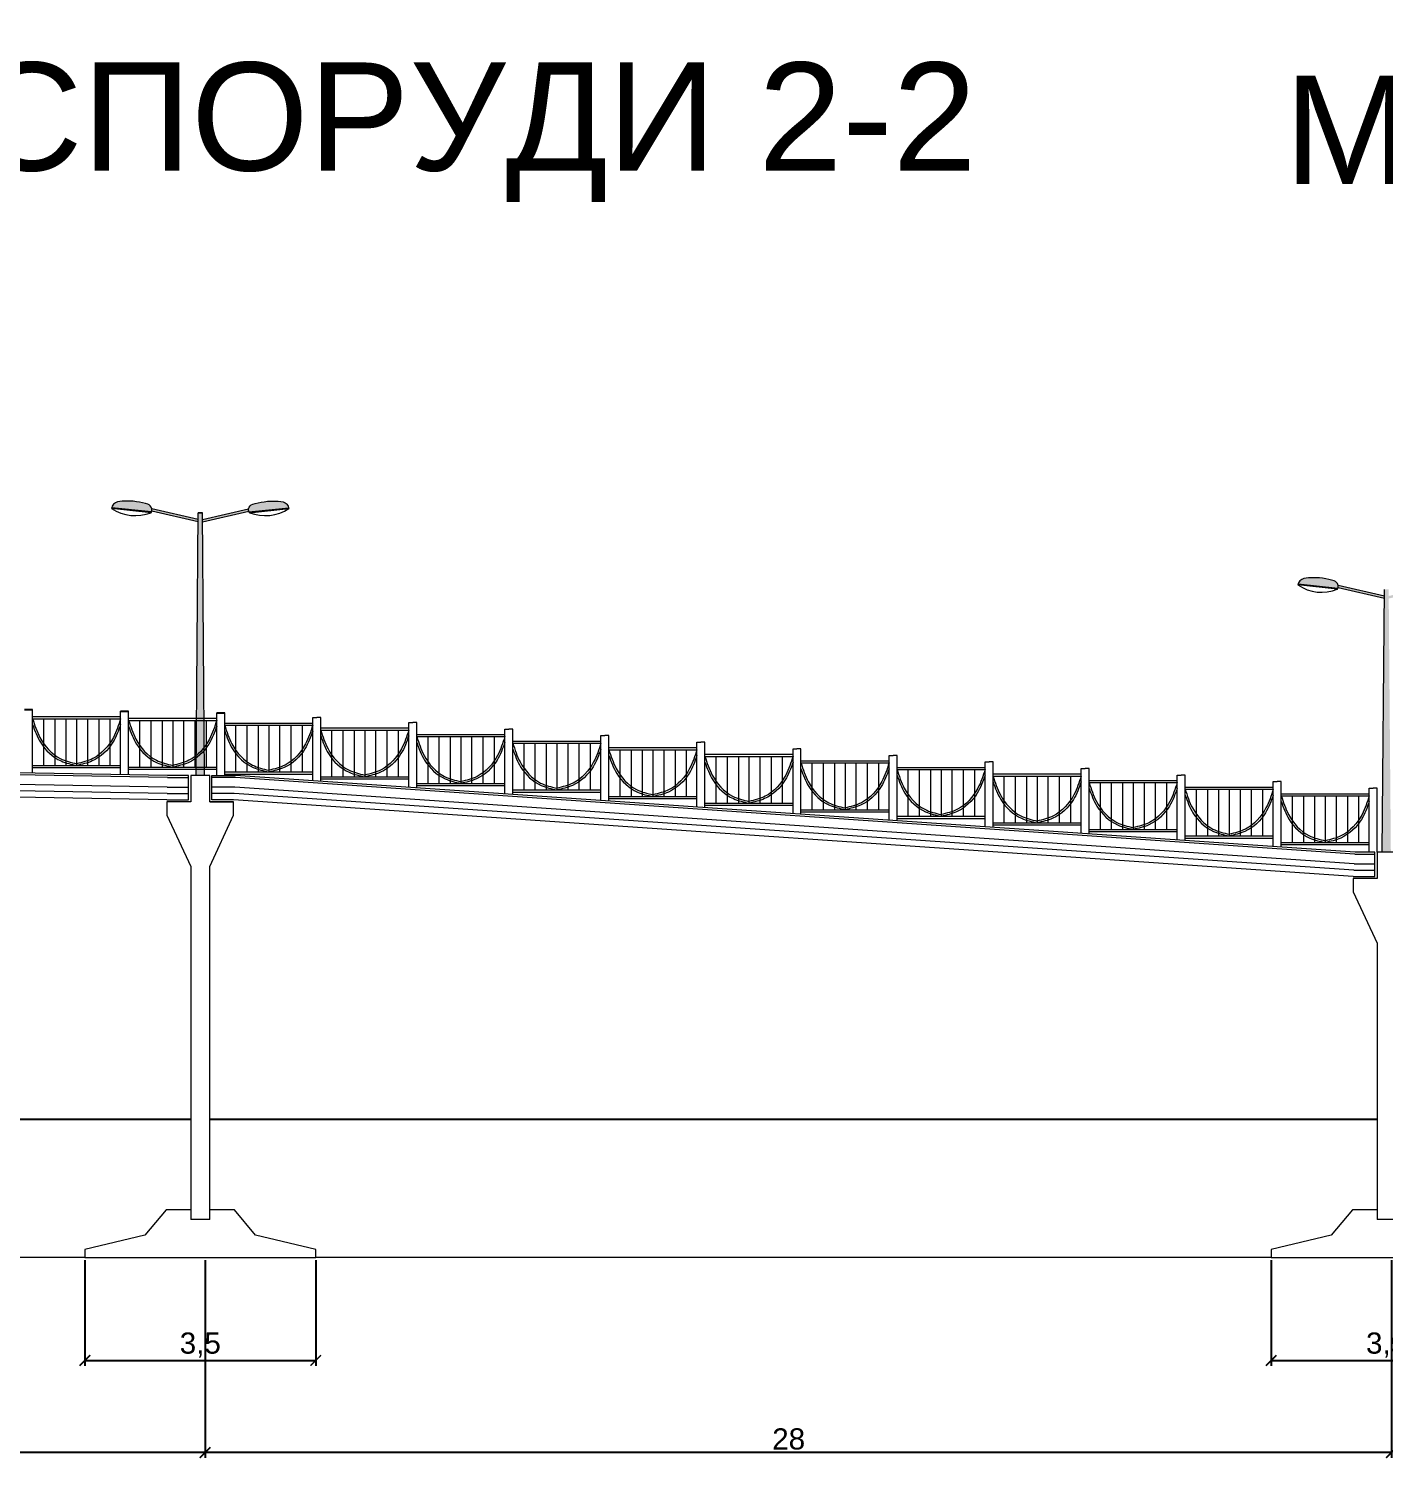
# Model space of a CAD drawing. Header units: millimetres. Extents: x -2825 to 30098, y -1816 to 5947.
# Drawn here: x -1373.2 to -1341.2, y -902.25 to -868.5 of the extents above; entities that cross this region are included whole.
import ezdxf

# ---------------------------------------------------------------- set-up
doc = ezdxf.new("R2010")
doc.units = ezdxf.units.MM
for name, color, linetype, lineweight in [('дорога', 126, 'Continuous', 25), ('розрізи', 7, 'Continuous', 15), ('Текст', 7, 'Continuous', 20)]:
    doc.layers.add(name, color=color, linetype=linetype, lineweight=lineweight)
doc.layers.add('размери', color=250, linetype='Continuous')
doc.styles.get("Standard").update_dxf_attribs({"font": 'arial.ttf'})
doc.dimstyles.new('Переход', dxfattribs={"dimscale": 0.1, "dimtxt": 5, "dimasz": 2.5, "dimexe": 1.25, "dimexo": 0.625, "dimtad": 1, "dimtxsty": 'Standard', "dimblk": 'ARCHTICK', "dimcen": 2.5, "dimadec": 0, "dimazin": 0, "dimtfac": 1, "dimtmove": 0, "dimatfit": 3, "dimldrblk": 'ARCHTICK', "dimfxl": 1, "dimarcsym": 0})

# ---------------------------------------------------------------- blocks, each defined once
blk = doc.blocks.new('_ArchTick')
at = {"color": 0, "linetype": 'ByBlock', "const_width": 0.15}
blk.add_lwpolyline([(-0.5, -0.5), (0.5, 0.5)], dxfattribs=at)
blk = doc.blocks.new('*D708')
at = {"layer": 'Defpoints', "color": 0, "transparency": 16777216}
for p in [(-1371.873, -897.508), (-1366.424, -897.508), (-1366.424, -899.936)]:
    blk.add_point(p, dxfattribs=at)
at = {"layer": 'Текст', "color": 0, "lineweight": -2, "transparency": 16777216}
for p, q in [((-1371.873, -897.57), (-1371.873, -900.061)), ((-1366.424, -897.57), (-1366.424, -900.061)), ((-1371.873, -899.936), (-1366.424, -899.936))]:
    blk.add_line(p, q, dxfattribs=at)
at = {"layer": 'Текст', "color": 0, "lineweight": -2, "transparency": 16777216, "xscale": 0.25, "yscale": 0.25, "zscale": 0.25, "rotation": 180}
blk.add_blockref('_ArchTick', (-1371.873, -899.936), dxfattribs=at)
at = {"layer": 'Текст', "color": 0, "lineweight": -2, "transparency": 16777216, "xscale": 0.25, "yscale": 0.25, "zscale": 0.25}
blk.add_blockref('_ArchTick', (-1366.424, -899.936), dxfattribs=at)
at = {"layer": 'Текст', "color": 0, "transparency": 16777216, "insert": (-1369.149, -899.573), "char_height": 0.5, "attachment_point": 5}
blk.add_mtext('3,5', dxfattribs=at)
blk = doc.blocks.new('*D710')
at = {"layer": 'Defpoints', "color": 0, "transparency": 16777216}
for p in [(-1369.036, -897.508), (-1341.036, -897.508), (-1369.036, -902.11)]:
    blk.add_point(p, dxfattribs=at)
at = {"layer": 'Текст', "color": 0, "lineweight": -2, "transparency": 16777216}
for p, q in [((-1369.036, -897.57), (-1369.036, -902.235)), ((-1341.036, -897.57), (-1341.036, -902.235)), ((-1341.036, -902.11), (-1369.036, -902.11))]:
    blk.add_line(p, q, dxfattribs=at)
at = {"layer": 'Текст', "color": 0, "lineweight": -2, "transparency": 16777216, "xscale": 0.25, "yscale": 0.25, "zscale": 0.25, "rotation": 180}
blk.add_blockref('_ArchTick', (-1369.036, -902.11), dxfattribs=at)
at = {"layer": 'Текст', "color": 0, "lineweight": -2, "transparency": 16777216, "xscale": 0.25, "yscale": 0.25, "zscale": 0.25}
blk.add_blockref('_ArchTick', (-1341.036, -902.11), dxfattribs=at)
at = {"layer": 'Текст', "color": 0, "transparency": 16777216, "insert": (-1355.261, -901.792), "char_height": 0.5, "attachment_point": 5}
blk.add_mtext('28', dxfattribs=at)
blk = doc.blocks.new('*D711')
at = {"layer": 'Defpoints', "color": 0, "transparency": 16777216}
for p in [(-1397.036, -897.508), (-1369.036, -897.508), (-1397.036, -902.11)]:
    blk.add_point(p, dxfattribs=at)
at = {"layer": 'Текст', "color": 0, "lineweight": -2, "transparency": 16777216}
for p, q in [((-1397.036, -897.57), (-1397.036, -902.235)), ((-1369.036, -897.57), (-1369.036, -902.235)), ((-1369.036, -902.11), (-1397.036, -902.11))]:
    blk.add_line(p, q, dxfattribs=at)
at = {"layer": 'Текст', "color": 0, "lineweight": -2, "transparency": 16777216, "xscale": 0.25, "yscale": 0.25, "zscale": 0.25, "rotation": 180}
blk.add_blockref('_ArchTick', (-1397.036, -902.11), dxfattribs=at)
at = {"layer": 'Текст', "color": 0, "lineweight": -2, "transparency": 16777216, "xscale": 0.25, "yscale": 0.25, "zscale": 0.25}
blk.add_blockref('_ArchTick', (-1369.036, -902.11), dxfattribs=at)
at = {"layer": 'Текст', "color": 0, "transparency": 16777216, "insert": (-1383.036, -901.792), "char_height": 0.5, "attachment_point": 5}
blk.add_mtext('28', dxfattribs=at)
blk = doc.blocks.new('*D722')
at = {"layer": 'Defpoints', "color": 0, "transparency": 16777216}
for p in [(-1343.873, -897.508), (-1338.424, -897.508), (-1338.424, -899.936)]:
    blk.add_point(p, dxfattribs=at)
at = {"layer": 'розрізи', "color": 0, "lineweight": -2, "transparency": 16777216}
for p, q in [((-1343.873, -897.57), (-1343.873, -900.061)), ((-1338.424, -897.57), (-1338.424, -900.061)), ((-1343.873, -899.936), (-1338.424, -899.936))]:
    blk.add_line(p, q, dxfattribs=at)
at = {"layer": 'розрізи', "color": 0, "lineweight": -2, "transparency": 16777216, "xscale": 0.25, "yscale": 0.25, "zscale": 0.25, "rotation": 180}
blk.add_blockref('_ArchTick', (-1343.873, -899.936), dxfattribs=at)
at = {"layer": 'розрізи', "color": 0, "lineweight": -2, "transparency": 16777216, "xscale": 0.25, "yscale": 0.25, "zscale": 0.25}
blk.add_blockref('_ArchTick', (-1338.424, -899.936), dxfattribs=at)
at = {"layer": 'розрізи', "color": 0, "transparency": 16777216, "insert": (-1341.149, -899.573), "char_height": 0.5, "attachment_point": 5}
blk.add_mtext('3,5', dxfattribs=at)

msp = doc.modelspace()

# ---------------------------------------------------------------- hatches: boundary and pattern name
at = {"layer": 'дорога', "lineweight": 5}
h = msp.add_hatch(color=0, dxfattribs=at)
h.dxf.hatch_style = 2
h.paths.add_polyline_path([(-1369.04961, -885.92817), (-1369.24802, -885.92982), (-1369.24961, -886.12685), (-1369.04795, -886.12685)])
h.paths.add_polyline_path([(-1369.19961, -879.92825), (-1369.09961, -879.92825), (-1369.04961, -885.92825), (-1369.24961, -885.92825)])
edge = h.paths.add_edge_path()
edge.add_spline(control_points=[(-1367.99945, -879.90771), (-1368.00683, -879.89023), (-1368.00949, -879.86661), (-1368.01058, -879.83706)], knot_values=[411.13482803, 411.13482803, 411.13482803, 411.13482803, 430.44361094, 430.44361094, 430.44361094, 430.44361094], degree=3, periodic=0)
edge.add_spline(control_points=[(-1368.01058, -879.83706), (-1367.98746, -879.76582), (-1367.92532, -879.71897), (-1367.60038, -879.65117), (-1367.38673, -879.65393), (-1367.16757, -879.65944), (-1367.08461, -879.74107), (-1367.0642, -879.79753), (-1367.06118, -879.80844)], knot_values=[0, 0, 0, 0, 32.53013839, 77.21019042, 130.24201518, 174.65733118, 196.4104363, 202.26797919, 202.26797919, 202.26797919, 202.26797919], degree=3, periodic=0)
edge.add_line((-1367.06118, -879.80844), (-1367.99945, -879.90771))
edge = h.paths.add_edge_path()
edge.add_spline(control_points=[(-1368.01058, -879.83706), (-1368.00978, -879.85866), (-1368.00815, -879.87709), (-1368.00444, -879.89227)], knot_values=[416.32851979, 416.32851979, 416.32851979, 416.32851979, 430.44361094, 430.44361094, 430.44361094, 430.44361094], degree=3, periodic=0)
edge.add_line((-1368.00444, -879.89227), (-1369.09781, -880.14429))
edge.add_line((-1369.09781, -880.14429), (-1369.0983, -880.08452))
edge.add_line((-1369.0983, -880.08452), (-1368.01058, -879.83706))
edge = h.paths.add_edge_path()
edge.add_spline(control_points=[(-1371.23804, -879.80844), (-1371.23501, -879.79753), (-1371.2146, -879.74107), (-1371.13165, -879.65944), (-1370.91248, -879.65393), (-1370.69883, -879.65117), (-1370.3739, -879.71897), (-1370.31175, -879.76582), (-1370.28864, -879.83706)], knot_values=[0, 0, 0, 0, 5.85754289, 27.61064801, 72.02596401, 125.05778877, 169.7378408, 202.26797919, 202.26797919, 202.26797919, 202.26797919], degree=3, periodic=0)
edge.add_spline(control_points=[(-1370.28864, -879.83706), (-1370.28973, -879.86661), (-1370.29238, -879.89023), (-1370.29976, -879.90771)], knot_values=[411.13482803, 411.13482803, 411.13482803, 411.13482803, 430.44361094, 430.44361094, 430.44361094, 430.44361094], degree=3, periodic=0)
edge.add_line((-1370.29976, -879.90771), (-1371.23804, -879.80844))
edge = h.paths.add_edge_path()
edge.add_line((-1369.20091, -880.08452), (-1369.20141, -880.14429))
edge.add_line((-1369.20141, -880.14429), (-1370.29477, -879.89227))
edge.add_spline(control_points=[(-1370.29477, -879.89227), (-1370.29106, -879.87709), (-1370.28943, -879.85866), (-1370.28864, -879.83706)], knot_values=[416.32851979, 416.32851979, 416.32851979, 416.32851979, 430.44361094, 430.44361094, 430.44361094, 430.44361094], degree=3, periodic=0)
edge.add_line((-1370.28864, -879.83706), (-1369.20091, -880.08452))
h = msp.add_hatch(color=0, dxfattribs=at)
h.dxf.hatch_style = 2
h.paths.add_polyline_path([(-1341.04961, -887.73676), (-1341.24802, -887.73842), (-1341.24961, -887.93545), (-1341.04795, -887.93545)])
h.paths.add_polyline_path([(-1341.19961, -881.73685), (-1341.09961, -881.73685), (-1341.04961, -887.73685), (-1341.24961, -887.73685)])
edge = h.paths.add_edge_path()
edge.add_spline(control_points=[(-1339.99945, -881.71631), (-1340.00683, -881.69882), (-1340.00949, -881.67521), (-1340.01058, -881.64566)], knot_values=[411.13482803, 411.13482803, 411.13482803, 411.13482803, 430.44361094, 430.44361094, 430.44361094, 430.44361094], degree=3, periodic=0)
edge.add_spline(control_points=[(-1340.01058, -881.64566), (-1339.98746, -881.57441), (-1339.92532, -881.52757), (-1339.60038, -881.45977), (-1339.38673, -881.46252), (-1339.16757, -881.46803), (-1339.08461, -881.54966), (-1339.0642, -881.60612), (-1339.06118, -881.61703)], knot_values=[0, 0, 0, 0, 32.53013839, 77.21019042, 130.24201518, 174.65733118, 196.4104363, 202.26797919, 202.26797919, 202.26797919, 202.26797919], degree=3, periodic=0)
edge.add_line((-1339.06118, -881.61703), (-1339.99945, -881.71631))
edge = h.paths.add_edge_path()
edge.add_spline(control_points=[(-1340.01058, -881.64566), (-1340.00978, -881.66726), (-1340.00815, -881.68569), (-1340.00444, -881.70087)], knot_values=[416.32851979, 416.32851979, 416.32851979, 416.32851979, 430.44361094, 430.44361094, 430.44361094, 430.44361094], degree=3, periodic=0)
edge.add_line((-1340.00444, -881.70087), (-1341.09781, -881.95289))
edge.add_line((-1341.09781, -881.95289), (-1341.0983, -881.89311))
edge.add_line((-1341.0983, -881.89311), (-1340.01058, -881.64566))
edge = h.paths.add_edge_path()
edge.add_spline(control_points=[(-1343.23804, -881.61703), (-1343.23501, -881.60612), (-1343.2146, -881.54966), (-1343.13165, -881.46803), (-1342.91248, -881.46252), (-1342.69883, -881.45977), (-1342.3739, -881.52757), (-1342.31175, -881.57441), (-1342.28864, -881.64566)], knot_values=[0, 0, 0, 0, 5.85754289, 27.61064801, 72.02596401, 125.05778877, 169.7378408, 202.26797919, 202.26797919, 202.26797919, 202.26797919], degree=3, periodic=0)
edge.add_spline(control_points=[(-1342.28864, -881.64566), (-1342.28973, -881.67521), (-1342.29238, -881.69882), (-1342.29976, -881.71631)], knot_values=[411.13482803, 411.13482803, 411.13482803, 411.13482803, 430.44361094, 430.44361094, 430.44361094, 430.44361094], degree=3, periodic=0)
edge.add_line((-1342.29976, -881.71631), (-1343.23804, -881.61703))
edge = h.paths.add_edge_path()
edge.add_line((-1341.20091, -881.89311), (-1341.20141, -881.95289))
edge.add_line((-1341.20141, -881.95289), (-1342.29477, -881.70087))
edge.add_spline(control_points=[(-1342.29477, -881.70087), (-1342.29106, -881.68569), (-1342.28943, -881.66726), (-1342.28864, -881.64566)], knot_values=[416.32851979, 416.32851979, 416.32851979, 416.32851979, 430.44361094, 430.44361094, 430.44361094, 430.44361094], degree=3, periodic=0)
edge.add_line((-1342.28864, -881.64566), (-1341.20091, -881.89311))

# ---------------------------------------------------------------- linework, layer by layer
at = {"color": 0}
for p, q in [((-1396.92378, -894.24429), (-1369.37378, -894.24429)), ((-1368.92378, -894.24429), (-1341.37378, -894.24429))]:
    msp.add_line(p, q, dxfattribs=at)
at = {"layer": 'дорога', "color": 0, "lineweight": 5}
for p, q in [((-1370.29976, -879.90771), (-1371.23804, -879.80844)), ((-1367.99945, -879.90771), (-1367.06118, -879.80844)), ((-1370.31214, -879.92683), (-1371.24163, -879.82456)), ((-1369.20141, -880.14429), (-1370.29477, -879.89227)), ((-1369.20091, -880.08452), (-1370.28864, -879.83706)), ((-1369.24961, -886.12685), (-1369.19961, -879.92825)), ((-1369.19961, -879.92825), (-1369.09961, -879.92825)), ((-1369.09961, -879.92825), (-1369.19961, -879.92825)), ((-1369.04795, -886.12685), (-1369.09961, -879.92825)), ((-1369.0983, -880.08452), (-1368.01058, -879.83706)), ((-1369.09781, -880.14429), (-1368.00444, -879.89227)), ((-1367.98707, -879.92683), (-1367.05758, -879.82456)), ((-1369.20281, -880.3129), (-1369.20258, -880.31285)), ((-1369.0964, -880.3129), (-1369.09664, -880.31285)), ((-1342.31214, -881.73542), (-1343.24163, -881.63316)), ((-1342.29976, -881.71631), (-1343.23804, -881.61703)), ((-1341.20141, -881.95289), (-1342.29477, -881.70087)), ((-1341.20091, -881.89311), (-1342.28864, -881.64566)), ((-1341.24961, -887.93545), (-1341.19961, -881.73685)), ((-1341.20281, -882.1215), (-1341.20258, -882.12145)), ((-1373.10721, -886.06996), (-1373.10721, -884.56996)), ((-1373.10721, -886.06996), (-1373.10721, -884.56996)), ((-1373.10721, -884.73962), (-1371.02823, -884.73962)), ((-1373.10721, -884.78962), (-1371.02823, -884.78962)), ((-1372.85007, -884.78962), (-1372.85007, -885.89291)), ((-1372.58435, -884.78962), (-1372.58435, -885.89291)), ((-1372.31862, -884.78962), (-1372.31862, -885.89291)), ((-1372.06772, -884.78962), (-1372.06772, -885.89291)), ((-1371.8119, -884.78962), (-1371.8119, -885.89291)), ((-1371.54618, -884.78962), (-1371.54618, -885.89291)), ((-1371.28046, -884.78962), (-1371.28046, -885.89291)), ((-1371.02823, -886.11049), (-1371.02823, -884.61049)), ((-1370.84015, -886.11049), (-1370.84015, -884.61049)), ((-1370.84015, -886.11049), (-1370.84015, -884.61049)), ((-1370.84015, -884.78015), (-1368.76117, -884.78015)), ((-1370.84015, -884.83015), (-1368.76117, -884.83015)), ((-1370.58301, -884.83015), (-1370.58301, -885.93344)), ((-1370.31728, -884.83015), (-1370.31728, -885.93344)), ((-1370.05156, -884.83015), (-1370.05156, -885.93344)), ((-1369.80066, -884.83015), (-1369.80066, -885.93344)), ((-1369.54484, -884.83015), (-1369.54484, -885.93344)), ((-1369.27912, -884.83015), (-1369.27912, -885.93344)), ((-1369.0134, -884.83015), (-1369.0134, -885.93344)), ((-1368.76117, -886.12685), (-1368.76117, -884.65102)), ((-1368.57309, -886.12685), (-1368.57309, -884.65102)), ((-1368.57309, -886.12685), (-1368.57309, -884.65102)), ((-1366.49411, -886.2517), (-1366.49411, -884.76457)), ((-1366.49411, -884.76457), (-1366.40007, -884.76457)), ((-1366.30603, -884.76457), (-1366.40007, -884.76457)), ((-1366.30603, -884.76457), (-1366.40007, -884.76457)), ((-1366.30603, -886.26457), (-1366.30603, -884.76457)), ((-1368.57309, -884.8937), (-1366.49411, -884.8937)), ((-1368.57309, -884.9437), (-1366.49411, -884.9437)), ((-1368.31595, -884.9437), (-1368.31595, -886.04699)), ((-1368.05022, -884.9437), (-1368.05022, -886.04699)), ((-1367.7845, -884.9437), (-1367.7845, -886.04699)), ((-1367.5336, -884.9437), (-1367.5336, -886.04699)), ((-1367.27778, -884.9437), (-1367.27778, -886.04699)), ((-1367.01206, -884.9437), (-1367.01206, -886.04699)), ((-1366.74634, -884.9437), (-1366.74634, -886.04699)), ((-1366.30603, -885.00726), (-1364.22705, -885.00726)), ((-1366.30603, -885.05726), (-1364.22705, -885.05726)), ((-1366.04888, -885.05726), (-1366.04888, -886.16055)), ((-1365.78316, -885.05726), (-1365.78316, -886.16055)), ((-1365.51744, -885.05726), (-1365.51744, -886.16055)), ((-1365.26654, -885.05726), (-1365.26654, -886.16055)), ((-1365.01072, -885.05726), (-1365.01072, -886.16055)), ((-1364.745, -885.05726), (-1364.745, -886.16055)), ((-1364.47928, -885.05726), (-1364.47928, -886.16055)), ((-1364.22705, -886.40686), (-1364.22705, -884.87813)), ((-1364.22705, -884.87813), (-1364.13301, -884.87813)), ((-1364.03897, -884.87813), (-1364.13301, -884.87813)), ((-1364.03897, -884.87813), (-1364.13301, -884.87813)), ((-1364.03897, -886.41974), (-1364.03897, -884.87813)), ((-1364.03897, -885.16242), (-1361.95998, -885.16242)), ((-1361.95998, -886.56203), (-1361.95998, -885.03329)), ((-1361.95998, -885.03329), (-1361.86595, -885.03329)), ((-1361.77191, -885.03329), (-1361.86595, -885.03329)), ((-1361.77191, -885.03329), (-1361.86595, -885.03329)), ((-1361.77191, -886.5749), (-1361.77191, -885.03329)), ((-1359.69292, -886.71719), (-1359.69292, -885.18845)), ((-1359.69292, -885.18845), (-1359.59889, -885.18845)), ((-1359.50485, -885.18845), (-1359.59889, -885.18845)), ((-1359.50485, -885.18845), (-1359.59889, -885.18845)), ((-1359.50485, -886.73006), (-1359.50485, -885.18845)), ((-1364.03897, -885.21242), (-1361.95998, -885.21242)), ((-1363.78182, -885.21242), (-1363.78182, -886.31571)), ((-1363.5161, -885.21242), (-1363.5161, -886.31571)), ((-1363.25038, -885.21242), (-1363.25038, -886.31571)), ((-1362.99948, -885.21242), (-1362.99948, -886.31571)), ((-1362.74366, -885.21242), (-1362.74366, -886.31571)), ((-1362.47794, -885.21242), (-1362.47794, -886.31571)), ((-1362.21222, -885.21242), (-1362.21222, -886.31571)), ((-1361.77191, -885.31758), (-1359.69292, -885.31758)), ((-1361.77191, -885.36758), (-1359.69292, -885.36758)), ((-1361.51476, -885.36758), (-1361.51476, -886.47087)), ((-1361.24904, -885.36758), (-1361.24904, -886.47087)), ((-1360.98332, -885.36758), (-1360.98332, -886.47087)), ((-1360.73242, -885.36758), (-1360.73242, -886.47087)), ((-1360.4766, -885.36758), (-1360.4766, -886.47087)), ((-1360.21088, -885.36758), (-1360.21088, -886.47087)), ((-1359.94516, -885.36758), (-1359.94516, -886.47087)), ((-1359.50485, -885.47275), (-1357.42586, -885.47275)), ((-1359.50485, -885.52275), (-1357.42586, -885.52275)), ((-1359.2477, -885.52275), (-1359.2477, -886.62604)), ((-1358.98198, -885.52275), (-1358.98198, -886.62604)), ((-1358.71626, -885.52275), (-1358.71626, -886.62604)), ((-1358.46536, -885.52275), (-1358.46536, -886.62604)), ((-1358.20954, -885.52275), (-1358.20954, -886.62604)), ((-1357.94382, -885.52275), (-1357.94382, -886.62604)), ((-1357.6781, -885.52275), (-1357.6781, -886.62604)), ((-1357.42586, -886.87235), (-1357.42586, -885.34362)), ((-1357.42586, -885.34362), (-1357.33183, -885.34362)), ((-1357.23779, -885.34362), (-1357.33183, -885.34362)), ((-1357.23779, -885.34362), (-1357.33183, -885.34362)), ((-1357.23779, -886.88523), (-1357.23779, -885.34362)), ((-1355.1588, -887.02752), (-1355.1588, -885.49878)), ((-1355.1588, -885.49878), (-1355.06476, -885.49878)), ((-1354.97073, -885.49878), (-1355.06476, -885.49878)), ((-1354.97073, -885.49878), (-1355.06476, -885.49878)), ((-1354.97073, -887.04039), (-1354.97073, -885.49878)), ((-1357.23779, -885.62791), (-1355.1588, -885.62791)), ((-1357.23779, -885.67791), (-1355.1588, -885.67791)), ((-1356.98064, -885.67791), (-1356.98064, -886.7812)), ((-1356.71492, -885.67791), (-1356.71492, -886.7812)), ((-1356.4492, -885.67791), (-1356.4492, -886.7812)), ((-1356.1983, -885.67791), (-1356.1983, -886.7812)), ((-1355.94248, -885.67791), (-1355.94248, -886.7812)), ((-1355.67676, -885.67791), (-1355.67676, -886.7812)), ((-1355.41104, -885.67791), (-1355.41104, -886.7812)), ((-1354.97073, -885.78307), (-1352.89174, -885.78307)), ((-1354.97073, -885.83307), (-1352.89174, -885.83307)), ((-1354.71358, -885.83307), (-1354.71358, -886.93637)), ((-1354.44786, -885.83307), (-1354.44786, -886.93637)), ((-1354.18214, -885.83307), (-1354.18214, -886.93637)), ((-1353.93123, -885.83307), (-1353.93123, -886.93637)), ((-1353.67542, -885.83307), (-1353.67542, -886.93637)), ((-1353.4097, -885.83307), (-1353.4097, -886.93637)), ((-1353.14397, -885.83307), (-1353.14397, -886.93637)), ((-1352.89174, -887.18268), (-1352.89174, -885.65395)), ((-1352.89174, -885.65395), (-1352.7977, -885.65395)), ((-1352.70367, -885.65395), (-1352.7977, -885.65395)), ((-1352.70367, -885.65395), (-1352.7977, -885.65395)), ((-1352.70367, -887.19555), (-1352.70367, -885.65395)), ((-1350.62468, -887.33784), (-1350.62468, -885.80911)), ((-1350.62468, -885.80911), (-1350.53064, -885.80911)), ((-1350.43661, -885.80911), (-1350.53064, -885.80911)), ((-1350.43661, -885.80911), (-1350.53064, -885.80911)), ((-1350.43661, -887.35072), (-1350.43661, -885.80911)), ((-1373.10721, -885.89291), (-1371.02823, -885.89291)), ((-1373.10721, -885.94291), (-1371.02823, -885.94291)), ((-1370.84015, -885.93344), (-1368.76117, -885.93344)), ((-1370.84015, -885.98344), (-1368.76117, -885.98344)), ((-1368.57309, -886.04699), (-1366.49411, -886.04699)), ((-1368.57309, -886.09699), (-1366.49411, -886.09699)), ((-1366.30603, -886.16055), (-1364.22705, -886.16055)), ((-1366.30603, -886.21055), (-1364.22705, -886.21055)), ((-1352.70367, -885.93824), (-1350.62468, -885.93824)), ((-1352.70367, -885.98824), (-1350.62468, -885.98824)), ((-1352.44652, -885.98824), (-1352.44652, -887.09153)), ((-1352.1808, -885.98824), (-1352.1808, -887.09153)), ((-1351.91508, -885.98824), (-1351.91508, -887.09153)), ((-1351.66417, -885.98824), (-1351.66417, -887.09153)), ((-1351.40836, -885.98824), (-1351.40836, -887.09153)), ((-1351.14264, -885.98824), (-1351.14264, -887.09153)), ((-1350.87691, -885.98824), (-1350.87691, -887.09153)), ((-1350.43661, -886.0934), (-1348.35762, -886.0934)), ((-1350.43661, -886.1434), (-1348.35762, -886.1434)), ((-1350.17946, -886.1434), (-1350.17946, -887.24669)), ((-1349.91374, -886.1434), (-1349.91374, -887.24669)), ((-1349.64802, -886.1434), (-1349.64802, -887.24669)), ((-1349.39711, -886.1434), (-1349.39711, -887.24669)), ((-1349.14129, -886.1434), (-1349.14129, -887.24669)), ((-1348.87557, -886.1434), (-1348.87557, -887.24669)), ((-1348.60985, -886.1434), (-1348.60985, -887.24669)), ((-1348.35762, -887.49301), (-1348.35762, -885.96427)), ((-1348.35762, -885.96427), (-1348.26358, -885.96427)), ((-1348.16954, -885.96427), (-1348.26358, -885.96427)), ((-1348.16954, -885.96427), (-1348.26358, -885.96427)), ((-1348.16954, -887.50588), (-1348.16954, -885.96427)), ((-1346.09056, -887.64817), (-1346.09056, -886.11944)), ((-1346.09056, -886.11944), (-1345.99652, -886.11944)), ((-1345.90248, -886.11944), (-1345.99652, -886.11944)), ((-1345.90248, -886.11944), (-1345.99652, -886.11944)), ((-1345.90248, -887.66104), (-1345.90248, -886.11944)), ((-1364.03897, -886.31571), (-1361.95998, -886.31571)), ((-1364.03897, -886.36571), (-1361.95998, -886.36571)), ((-1361.77191, -886.47087), (-1359.69292, -886.47087)), ((-1361.77191, -886.52087), (-1359.69292, -886.52087)), ((-1348.16954, -886.24857), (-1346.09056, -886.24857)), ((-1348.16954, -886.29857), (-1346.09056, -886.29857)), ((-1347.9124, -886.29857), (-1347.9124, -887.40186)), ((-1347.64668, -886.29857), (-1347.64668, -887.40186)), ((-1347.38096, -886.29857), (-1347.38096, -887.40186)), ((-1347.13005, -886.29857), (-1347.13005, -887.40186)), ((-1346.87423, -886.29857), (-1346.87423, -887.40186)), ((-1346.60851, -886.29857), (-1346.60851, -887.40186)), ((-1346.34279, -886.29857), (-1346.34279, -887.40186)), ((-1345.90248, -886.40373), (-1343.8235, -886.40373)), ((-1345.90248, -886.45373), (-1343.8235, -886.45373)), ((-1345.64534, -886.45373), (-1345.64534, -887.55702)), ((-1345.37962, -886.45373), (-1345.37962, -887.55702)), ((-1345.1139, -886.45373), (-1345.1139, -887.55702)), ((-1344.86299, -886.45373), (-1344.86299, -887.55702)), ((-1344.60717, -886.45373), (-1344.60717, -887.55702)), ((-1344.34145, -886.45373), (-1344.34145, -887.55702)), ((-1344.07573, -886.45373), (-1344.07573, -887.55702)), ((-1343.8235, -887.80334), (-1343.8235, -886.2746)), ((-1343.8235, -886.2746), (-1343.72946, -886.2746)), ((-1343.63542, -886.2746), (-1343.72946, -886.2746)), ((-1343.63542, -886.2746), (-1343.72946, -886.2746)), ((-1343.63542, -887.81621), (-1343.63542, -886.2746)), ((-1343.63542, -886.55889), (-1341.55644, -886.55889)), ((-1341.55644, -887.93545), (-1341.55644, -886.42976)), ((-1341.55644, -886.42976), (-1341.4624, -886.42976)), ((-1341.36836, -886.42976), (-1341.4624, -886.42976)), ((-1341.36836, -886.42976), (-1341.4624, -886.42976)), ((-1341.36836, -887.93545), (-1341.36836, -886.42976)), ((-1359.50485, -886.62604), (-1357.42586, -886.62604)), ((-1359.50485, -886.67604), (-1357.42586, -886.67604)), ((-1357.23779, -886.7812), (-1355.1588, -886.7812)), ((-1357.23779, -886.8312), (-1355.1588, -886.8312)), ((-1343.63542, -886.60889), (-1341.55644, -886.60889)), ((-1343.37828, -886.60889), (-1343.37828, -887.71218)), ((-1343.11256, -886.60889), (-1343.11256, -887.71218)), ((-1342.84684, -886.60889), (-1342.84684, -887.71218)), ((-1342.59593, -886.60889), (-1342.59593, -887.71218)), ((-1342.34011, -886.60889), (-1342.34011, -887.71218)), ((-1342.07439, -886.60889), (-1342.07439, -887.71218)), ((-1341.80867, -886.60889), (-1341.80867, -887.71218)), ((-1354.97073, -886.93637), (-1352.89174, -886.93637)), ((-1354.97073, -886.98637), (-1352.89174, -886.98637)), ((-1352.70367, -887.09153), (-1350.62468, -887.09153)), ((-1352.70367, -887.14153), (-1350.62468, -887.14153)), ((-1350.43661, -887.24669), (-1348.35762, -887.24669)), ((-1350.43661, -887.29669), (-1348.35762, -887.29669)), ((-1348.16954, -887.40186), (-1346.09056, -887.40186)), ((-1348.16954, -887.45186), (-1346.09056, -887.45186)), ((-1345.90248, -887.55702), (-1343.8235, -887.55702)), ((-1345.90248, -887.60702), (-1343.8235, -887.60702)), ((-1343.63542, -887.71218), (-1341.55644, -887.71218)), ((-1343.63542, -887.76218), (-1341.55644, -887.76218))]:
    msp.add_line(p, q, dxfattribs=at)
for centre, start, end in [((-1370.67991, -878.99432), 235.919078, 291.523534), ((-1367.6193, -878.99432), 248.476466, 304.080922), ((-1342.67991, -880.80291), 235.919078, 291.523534)]:
    msp.add_arc(centre, 1.00241, start, end, dxfattribs=at)
for points, knots in [([(-1370.28864, -879.83706), (-1370.31175, -879.76582), (-1370.3739, -879.71897), (-1370.69883, -879.65117), (-1370.91248, -879.65393), (-1371.13165, -879.65944), (-1371.21817, -879.74459), (-1371.23946, -879.81054), (-1371.24163, -879.82456)], [0, 0, 0, 0, 32.53013839, 77.21019042, 130.24201518, 174.65733118, 196.4104363, 205.37325873, 205.37325873, 205.37325873, 205.37325873]), ([(-1368.01058, -879.83706), (-1367.98746, -879.76582), (-1367.92532, -879.71897), (-1367.60038, -879.65117), (-1367.38673, -879.65393), (-1367.16757, -879.65944), (-1367.08104, -879.74459), (-1367.05975, -879.81054), (-1367.05758, -879.82456)], [0, 0, 0, 0, 32.53013839, 77.21019042, 130.24201518, 174.65733118, 196.4104363, 205.37325873, 205.37325873, 205.37325873, 205.37325873]), ([(-1370.31214, -879.92683), (-1370.31181, -879.9265), (-1370.29485, -879.90883), (-1370.29017, -879.8785), (-1370.28864, -879.83706)], [402.84313732, 402.84313732, 402.84313732, 402.84313732, 403.37123583, 430.44361094, 430.44361094, 430.44361094, 430.44361094]), ([(-1367.98707, -879.92683), (-1367.9874, -879.9265), (-1368.00436, -879.90883), (-1368.00905, -879.8785), (-1368.01058, -879.83706)], [402.84313732, 402.84313732, 402.84313732, 402.84313732, 403.37123583, 430.44361094, 430.44361094, 430.44361094, 430.44361094]), ([(-1342.28864, -881.64566), (-1342.31175, -881.57441), (-1342.3739, -881.52757), (-1342.69883, -881.45977), (-1342.91248, -881.46252), (-1343.13165, -881.46803), (-1343.21817, -881.55318), (-1343.23946, -881.61914), (-1343.24163, -881.63316)], [0, 0, 0, 0, 32.53013839, 77.21019042, 130.24201518, 174.65733118, 196.4104363, 205.37325873, 205.37325873, 205.37325873, 205.37325873]), ([(-1342.31214, -881.73542), (-1342.31181, -881.73509), (-1342.29485, -881.71743), (-1342.29017, -881.68709), (-1342.28864, -881.64566)], [402.84313732, 402.84313732, 402.84313732, 402.84313732, 403.37123583, 430.44361094, 430.44361094, 430.44361094, 430.44361094])]:
    msp.add_open_spline(points, degree=3, knots=knots, dxfattribs=at)
for points in [[(-1373.10721, -884.78962), (-1372.93501, -885.23166), (-1372.45272, -885.72924), (-1372.06772, -885.85165)], [(-1371.02823, -884.78962), (-1371.20043, -885.23166), (-1371.68272, -885.72924), (-1372.06772, -885.85165)], [(-1370.84015, -884.83015), (-1370.66795, -885.27219), (-1370.18566, -885.76976), (-1369.80066, -885.89217)], [(-1368.76117, -884.83015), (-1368.93337, -885.27219), (-1369.41566, -885.76976), (-1369.80066, -885.89217)], [(-1373.10721, -884.92775), (-1372.92267, -885.34629), (-1372.43547, -885.78664), (-1372.06772, -885.89291)], [(-1371.02823, -884.92775), (-1371.21277, -885.34629), (-1371.69997, -885.78664), (-1372.06772, -885.89291)], [(-1370.84015, -884.96827), (-1370.65561, -885.38681), (-1370.16841, -885.82717), (-1369.80066, -885.93344)], [(-1368.76117, -884.96827), (-1368.94571, -885.38681), (-1369.43291, -885.82717), (-1369.80066, -885.93344)], [(-1368.57309, -884.9437), (-1368.40089, -885.38574), (-1367.9186, -885.88332), (-1367.5336, -886.00573)], [(-1368.57309, -885.08183), (-1368.38855, -885.50037), (-1367.90135, -885.94073), (-1367.5336, -886.04699)], [(-1366.49411, -884.9437), (-1366.66631, -885.38574), (-1367.1486, -885.88332), (-1367.5336, -886.00573)], [(-1366.49411, -885.08183), (-1366.67865, -885.50037), (-1367.16585, -885.94073), (-1367.5336, -886.04699)], [(-1366.30603, -885.05726), (-1366.13383, -885.4993), (-1365.65154, -885.99687), (-1365.26654, -886.11928)], [(-1366.30603, -885.19538), (-1366.12148, -885.61392), (-1365.63429, -886.05428), (-1365.26654, -886.16055)], [(-1364.22705, -885.05726), (-1364.39925, -885.4993), (-1364.88154, -885.99687), (-1365.26654, -886.11928)], [(-1364.22705, -885.19538), (-1364.41159, -885.61392), (-1364.89879, -886.05428), (-1365.26654, -886.16055)], [(-1364.03897, -885.21242), (-1363.86677, -885.65446), (-1363.38448, -886.15204), (-1362.99948, -886.27445)], [(-1364.03897, -885.35055), (-1363.85442, -885.76909), (-1363.36723, -886.20944), (-1362.99948, -886.31571)], [(-1361.95998, -885.21242), (-1362.13219, -885.65446), (-1362.61448, -886.15204), (-1362.99948, -886.27445)], [(-1361.95998, -885.35055), (-1362.14453, -885.76909), (-1362.63173, -886.20944), (-1362.99948, -886.31571)], [(-1361.77191, -885.36758), (-1361.59971, -885.80963), (-1361.11742, -886.3072), (-1360.73242, -886.42961)], [(-1361.77191, -885.50571), (-1361.58736, -885.92425), (-1361.10016, -886.36461), (-1360.73242, -886.47087)], [(-1359.69292, -885.36758), (-1359.86513, -885.80963), (-1360.34741, -886.3072), (-1360.73242, -886.42961)], [(-1359.69292, -885.50571), (-1359.87747, -885.92425), (-1360.36467, -886.36461), (-1360.73242, -886.47087)], [(-1359.50485, -885.52275), (-1359.33265, -885.96479), (-1358.85036, -886.46236), (-1358.46536, -886.58478)], [(-1357.42586, -885.52275), (-1357.59807, -885.96479), (-1358.08035, -886.46236), (-1358.46536, -886.58478)], [(-1359.50485, -885.66087), (-1359.3203, -886.07941), (-1358.8331, -886.51977), (-1358.46536, -886.62604)], [(-1357.42586, -885.66087), (-1357.61041, -886.07941), (-1358.09761, -886.51977), (-1358.46536, -886.62604)], [(-1357.23779, -885.67791), (-1357.06559, -886.11995), (-1356.5833, -886.61753), (-1356.1983, -886.73994)], [(-1357.23779, -885.81604), (-1357.05324, -886.23458), (-1356.56604, -886.67493), (-1356.1983, -886.7812)], [(-1355.1588, -885.67791), (-1355.33101, -886.11995), (-1355.81329, -886.61753), (-1356.1983, -886.73994)], [(-1355.1588, -885.81604), (-1355.34335, -886.23458), (-1355.83055, -886.67493), (-1356.1983, -886.7812)], [(-1354.97073, -885.83307), (-1354.79852, -886.27512), (-1354.31624, -886.77269), (-1353.93123, -886.8951)], [(-1352.89174, -885.83307), (-1353.06394, -886.27512), (-1353.54623, -886.77269), (-1353.93123, -886.8951)], [(-1354.97073, -885.9712), (-1354.78618, -886.38974), (-1354.29898, -886.8301), (-1353.93123, -886.93637)], [(-1352.89174, -885.9712), (-1353.07629, -886.38974), (-1353.56349, -886.8301), (-1353.93123, -886.93637)], [(-1352.70367, -885.98824), (-1352.53146, -886.43028), (-1352.04918, -886.92785), (-1351.66417, -887.05027)], [(-1352.70367, -886.12636), (-1352.51912, -886.5449), (-1352.03192, -886.98526), (-1351.66417, -887.09153)], [(-1350.62468, -885.98824), (-1350.79688, -886.43028), (-1351.27917, -886.92785), (-1351.66417, -887.05027)], [(-1350.62468, -886.12636), (-1350.80923, -886.5449), (-1351.29643, -886.98526), (-1351.66417, -887.09153)], [(-1350.43661, -886.1434), (-1350.2644, -886.58544), (-1349.78211, -887.08302), (-1349.39711, -887.20543)], [(-1348.35762, -886.1434), (-1348.52982, -886.58544), (-1349.01211, -887.08302), (-1349.39711, -887.20543)], [(-1350.43661, -886.28153), (-1350.25206, -886.70007), (-1349.76486, -887.14043), (-1349.39711, -887.24669)], [(-1348.35762, -886.28153), (-1348.54217, -886.70007), (-1349.02936, -887.14043), (-1349.39711, -887.24669)], [(-1348.16954, -886.29857), (-1347.99734, -886.74061), (-1347.51505, -887.23818), (-1347.13005, -887.36059)], [(-1348.16954, -886.43669), (-1347.985, -886.85523), (-1347.4978, -887.29559), (-1347.13005, -887.40186)], [(-1346.09056, -886.29857), (-1346.26276, -886.74061), (-1346.74505, -887.23818), (-1347.13005, -887.36059)], [(-1346.09056, -886.43669), (-1346.27511, -886.85523), (-1346.7623, -887.29559), (-1347.13005, -887.40186)], [(-1345.90248, -886.45373), (-1345.73028, -886.89577), (-1345.24799, -887.39334), (-1344.86299, -887.51576)], [(-1343.8235, -886.45373), (-1343.9957, -886.89577), (-1344.47799, -887.39334), (-1344.86299, -887.51576)], [(-1345.90248, -886.59186), (-1345.71794, -887.01039), (-1345.23074, -887.45075), (-1344.86299, -887.55702)], [(-1343.8235, -886.59186), (-1344.00804, -887.01039), (-1344.49524, -887.45075), (-1344.86299, -887.55702)], [(-1343.63542, -886.60889), (-1343.46322, -887.05094), (-1342.98093, -887.54851), (-1342.59593, -887.67092)], [(-1343.63542, -886.74702), (-1343.45088, -887.16556), (-1342.96368, -887.60592), (-1342.59593, -887.71218)], [(-1341.55644, -886.60889), (-1341.72864, -887.05094), (-1342.21093, -887.54851), (-1342.59593, -887.67092)], [(-1341.55644, -886.74702), (-1341.74098, -887.16556), (-1342.22818, -887.60592), (-1342.59593, -887.71218)]]:
    msp.add_spline(points, degree=3, dxfattribs=at)
at = {"layer": 'размери', "color": 0}
for p, q in [((-1373.29529, -884.56996), (-1373.10721, -884.56996)), ((-1371.02823, -884.61049), (-1370.84015, -884.61049)), ((-1368.76117, -884.65102), (-1368.57309, -884.65102))]:
    msp.add_line(p, q, dxfattribs=at)
at = {"layer": 'розрізи', "color": 0}
for p, q in [((-1369.92591, -886.17684), (-1396.35091, -885.70447)), ((-1369.92502, -886.12685), (-1396.35002, -885.65448)), ((-1369.9327, -886.55678), (-1396.3577, -886.08441)), ((-1369.93002, -886.40681), (-1396.35502, -885.93443)), ((-1369.92591, -886.17684), (-1369.42378, -886.17684)), ((-1369.42378, -886.12685), (-1369.92502, -886.12685)), ((-1369.42378, -886.70468), (-1369.42378, -886.12685)), ((-1369.37378, -886.12685), (-1369.37378, -886.75468)), ((-1368.92378, -886.12685), (-1369.37378, -886.12685)), ((-1368.92378, -886.75468), (-1368.92378, -886.12685)), ((-1368.87378, -886.70468), (-1368.87378, -886.12685)), ((-1368.87378, -886.12685), (-1368.31826, -886.12685)), ((-1368.32168, -886.17673), (-1368.87378, -886.17673)), ((-1341.89668, -887.98533), (-1368.32168, -886.17673)), ((-1341.89326, -887.93545), (-1368.31826, -886.12685)), ((-1369.93628, -886.70468), (-1396.36128, -886.2323)), ((-1369.9327, -886.55678), (-1369.42378, -886.55678)), ((-1369.93002, -886.40681), (-1369.42378, -886.40681)), ((-1368.33738, -886.4062), (-1368.87378, -886.4062)), ((-1368.34762, -886.55585), (-1368.87378, -886.55585)), ((-1341.92262, -888.36444), (-1368.34762, -886.55585)), ((-1341.91238, -888.21479), (-1368.33738, -886.4062)), ((-1369.93628, -886.70468), (-1369.42378, -886.70468)), ((-1369.37378, -886.75468), (-1369.93628, -886.75468)), ((-1369.93628, -886.75468), (-1369.93628, -887.0673)), ((-1368.36128, -886.75468), (-1368.92378, -886.75468)), ((-1368.36128, -886.70468), (-1368.87378, -886.70468)), ((-1341.93628, -888.51327), (-1368.36128, -886.70468)), ((-1368.36128, -887.0673), (-1368.36128, -886.75468)), ((-1369.93628, -887.0673), (-1369.37378, -888.28083)), ((-1368.92378, -888.28083), (-1368.36128, -887.0673)), ((-1341.91238, -888.21479), (-1341.42378, -888.21479)), ((-1341.89668, -887.98533), (-1341.42378, -887.98533)), ((-1341.42378, -887.93545), (-1341.89326, -887.93545)), ((-1341.42378, -888.51327), (-1341.42378, -887.93545)), ((-1341.37378, -887.93545), (-1341.37378, -888.56327)), ((-1340.92378, -887.93545), (-1341.37378, -887.93545)), ((-1369.37378, -888.28083), (-1369.37378, -896.60753)), ((-1368.92378, -896.60753), (-1368.92378, -888.28083)), ((-1341.93628, -888.51327), (-1341.42378, -888.51327)), ((-1341.37378, -888.56327), (-1341.93628, -888.56327)), ((-1341.93628, -888.56327), (-1341.93628, -888.8759)), ((-1341.92262, -888.36444), (-1341.42378, -888.36444)), ((-1341.93628, -888.8759), (-1341.37378, -890.08943)), ((-1341.37378, -890.08943), (-1341.37378, -896.60753)), ((-1369.95432, -896.38253), (-1370.45421, -896.97622)), ((-1369.37378, -896.38253), (-1369.95432, -896.38253)), ((-1368.92378, -896.60753), (-1369.37378, -896.60753)), ((-1368.34323, -896.38253), (-1368.92378, -896.38253)), ((-1367.84335, -896.97622), (-1368.34323, -896.38253)), ((-1341.95432, -896.38253), (-1342.45421, -896.97622)), ((-1341.37378, -896.38253), (-1341.95432, -896.38253)), ((-1340.92378, -896.60753), (-1341.37378, -896.60753)), ((-1370.45421, -896.97622), (-1371.87323, -897.31459)), ((-1366.42433, -897.31459), (-1367.84335, -896.97622)), ((-1342.45421, -896.97622), (-1343.87323, -897.31459)), ((-1371.87323, -897.31459), (-1371.87323, -897.50753)), ((-1366.42433, -897.50753), (-1366.42433, -897.31459)), ((-1343.87323, -897.31459), (-1343.87323, -897.50753)), ((-1371.87323, -897.50753), (-1394.42433, -897.50753)), ((-1371.87323, -897.50753), (-1366.42433, -897.50753)), ((-1343.87323, -897.50753), (-1366.42433, -897.50753)), ((-1343.87323, -897.50753), (-1338.42433, -897.50753))]:
    msp.add_line(p, q, dxfattribs=at)
at = {"layer": 'розрізи', "color": 0, "lineweight": 20}
msp.add_line((-1368.92378, -886.75468), (-1368.36128, -886.75468), dxfattribs=at)

# ---------------------------------------------------------------- texts
for s, p in [('ПОВЗДОВЖНІЙ РОЗРІЗ ШТУЧНОЇ СПОРУДИ 2-2', (-1433.5931, -871.85252)), ('М 1:1000', (-1343.56336, -872.16515))]:
    msp.add_text(s, height=2.553).set_placement(p)

# ---------------------------------------------------------------- dimensions: what is measured, and where the dimension line sits
at = {"layer": 'розрізи', "color": 0}
dim = msp.add_linear_dim(base=(-1338.42433, -899.93554), p1=(-1343.87323, -897.50753), p2=(-1338.42433, -897.50753), text='3,5', dimstyle='Переход', dxfattribs=at)
dim.commit()
dim.dimension.update_dxf_attribs({"geometry": '*D722', "text_midpoint": (-1341.14878, -899.93554), "dimtype": 160})
at = {"layer": 'Текст', "color": 0}
for base, p1, p2, picture, middle in [((-1397.03628, -902.11018), (-1369.03628, -897.50753), (-1397.03628, -897.50753), '*D711', (-1383.03628, -902.11018)), ((-1369.03628, -902.11018), (-1341.03628, -897.50753), (-1369.03628, -897.50753), '*D710', (-1355.26128, -902.11018))]:
    dim = msp.add_linear_dim(base=base, p1=p1, p2=p2, dimstyle='Переход', dxfattribs=at)
    dim.commit()
    dim.dimension.update_dxf_attribs({"geometry": picture, "text_midpoint": middle, "dimtype": 160})
dim = msp.add_linear_dim(base=(-1366.42433, -899.93554), p1=(-1371.87323, -897.50753), p2=(-1366.42433, -897.50753), text='3,5', dimstyle='Переход', dxfattribs=at)
dim.commit()
dim.dimension.update_dxf_attribs({"geometry": '*D708', "text_midpoint": (-1369.14878, -899.93554), "dimtype": 160})

doc.saveas('drawing.dxf')
